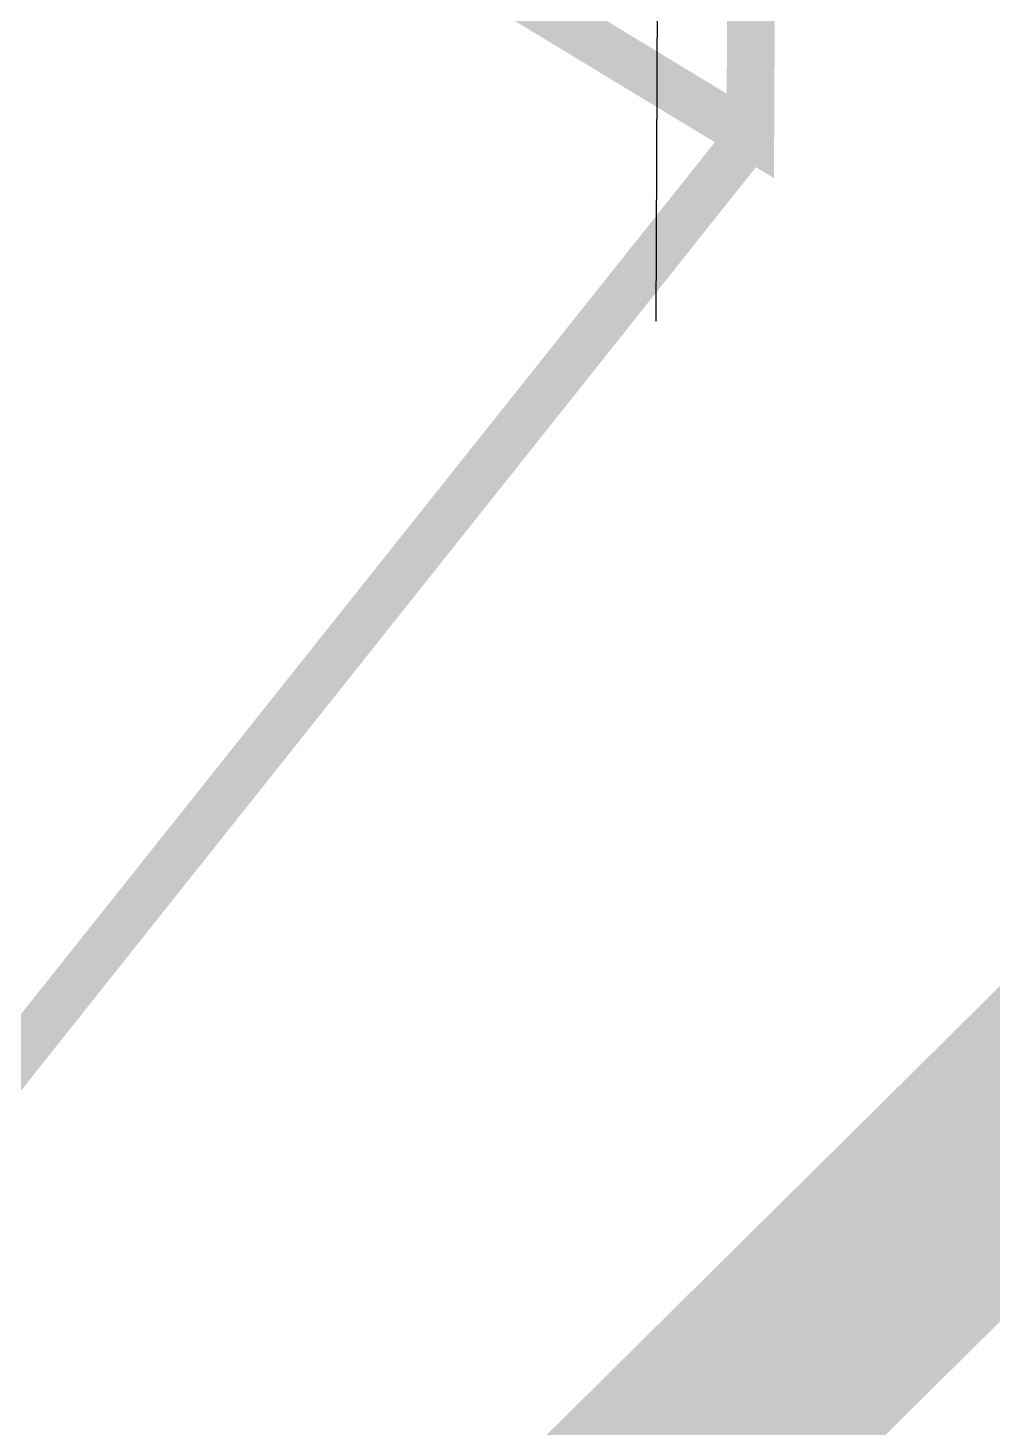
# Model space of a CAD drawing. Header units: metres. Extents: x 318080 to 326887, y 1838772 to 1852662.
# Drawn here: x 323175.16 to 323187.41, y 1839277.19 to 1839294.96 of the extents above; entities that cross this region are included whole.
import ezdxf

# ---------------------------------------------------------------- set-up
doc = ezdxf.new("R2010")
doc.units = ezdxf.units.M
doc.header["$MEASUREMENT"] = 0
for name, color, linetype in [('HAZARDS LINE', 1, 'Continuous'), ('NDZ-200M FROM CRZ', 30, 'Continuous'), ('SURVEY PLOT BOUNDARY', 35, 'Continuous')]:
    doc.layers.add(name, color=color, linetype=linetype)

# ---------------------------------------------------------------- blocks, each defined once
blk = doc.blocks.new('22')
at = {"layer": 'NDZ-200M FROM CRZ'}
h = blk.add_hatch(dxfattribs=at)
h.set_pattern_fill('CROSS', color=256, scale=3.025552, angle=-0.2758)
h.set_pattern_definition([(359.72418, (307091.112, 1837970.982), (19.30452, 19.119544), [9.606128, -28.818383]), (89.72418, (307095.892, 1837966.156), (-19.119544, 19.30452), [9.606128, -28.818383])])
h.paths.add_polyline_path([(323008.106, 1839556.679), (323000.077, 1839564.787), (322980.025, 1839589.09), (322976.05, 1839601.213), (322968.04, 1839613.355), (322968.079, 1839621.423), (322960.089, 1839637.6), (322960.128, 1839645.668), (322964.22, 1839657.752), (322968.312, 1839669.836), (322976.419, 1839677.866), (322980.491, 1839685.915), (322980.51, 1839689.949), (322992.689, 1839706.028), (323008.921, 1839726.122), (323021.081, 1839738.167), (323021.1, 1839742.202), (323029.226, 1839754.266), (323033.279, 1839758.281), (323041.405, 1839770.345), (323053.603, 1839790.459), (323053.622, 1839794.493), (323057.676, 1839798.508), (323057.714, 1839806.577), (323061.748, 1839806.557), (323061.787, 1839814.626), (323061.806, 1839818.66), (323065.898, 1839830.744), (323065.918, 1839834.778), (323065.937, 1839838.813), (323065.976, 1839846.881), (323065.996, 1839850.916), (323066.034, 1839858.985), (323066.054, 1839863.019), (323066.093, 1839871.088), (323062.078, 1839875.141), (323058.103, 1839887.264), (323054.089, 1839891.318), (323014.12, 1839968.165), (323006.131, 1839984.341), (323002.155, 1839996.463), (322986.253, 1840044.953), (322982.22, 1840044.973), (322982.239, 1840049.007), (322970.293, 1840081.34), (322958.309, 1840105.605), (322950.299, 1840117.747), (322950.319, 1840121.781), (322946.285, 1840121.8), (322938.295, 1840137.977), (322934.301, 1840146.065), (322930.286, 1840150.119), (322930.306, 1840154.153), (322926.311, 1840162.241), (322922.277, 1840162.261), (322918.224, 1840158.246), (322914.19, 1840158.265), (322910.156, 1840158.284), (322906.123, 1840158.304), (322902.089, 1840158.323), (322898.055, 1840158.343), (322894.022, 1840158.362), (322889.988, 1840158.382), (322885.954, 1840158.401), (322885.935, 1840154.367), (322885.915, 1840150.332), (322885.896, 1840146.298), (322885.838, 1840134.195), (322889.832, 1840126.107), (322893.808, 1840113.984), (322905.812, 1840093.754), (322913.841, 1840085.647), (322925.806, 1840057.348), (322937.771, 1840029.049), (322953.673, 1839980.559), (322961.663, 1839964.383), (322969.652, 1839948.206), (323013.635, 1839867.306), (323017.63, 1839859.218), (323017.571, 1839847.114), (323017.533, 1839839.046), (323013.441, 1839826.962), (323009.368, 1839818.913), (322997.17, 1839798.799), (322989.025, 1839782.701), (322980.899, 1839770.636), (322972.773, 1839758.572), (322952.488, 1839734.463), (322940.309, 1839718.384), (322936.237, 1839710.335), (322932.164, 1839702.285), (322924.038, 1839690.221), (322919.927, 1839674.103), (322911.801, 1839662.039), (322911.743, 1839649.936), (322911.685, 1839637.833), (322911.646, 1839629.764), (322919.597, 1839605.519), (322923.572, 1839593.396), (322931.543, 1839573.186), (322939.552, 1839561.044), (322959.604, 1839536.741), (322971.627, 1839520.545), (322987.704, 1839508.364), (322999.727, 1839492.168), (323011.79, 1839484.041), (323023.833, 1839471.88), (323027.828, 1839463.792), (323031.822, 1839455.704), (323031.784, 1839447.635), (323035.798, 1839443.581), (323035.759, 1839435.513), (323035.74, 1839431.478), (323035.72, 1839427.444), (323043.749, 1839419.336), (323063.723, 1839378.896), (323067.679, 1839362.739), (323071.694, 1839358.685), (323075.688, 1839350.597), (323083.698, 1839338.455), (323095.721, 1839322.259), (323099.735, 1839318.206), (323103.73, 1839310.117), (323115.773, 1839297.956), (323135.845, 1839277.687), (323139.859, 1839273.633), (323147.907, 1839269.56), (323151.941, 1839269.541), (323155.955, 1839265.487), (323159.989, 1839265.467), (323164.003, 1839261.414), (323168.037, 1839261.394), (323172.07, 1839261.375), (323176.104, 1839261.355), (323180.157, 1839265.37), (323184.191, 1839265.351), (323188.244, 1839269.366), (323192.297, 1839273.381), (323192.317, 1839277.415), (323192.336, 1839281.45), (323196.37, 1839281.43), (323192.375, 1839289.518), (323192.394, 1839293.553), (323188.38, 1839297.607), (323184.385, 1839305.695), (323180.371, 1839309.748), (323176.337, 1839309.768), (323168.289, 1839313.841), (323164.275, 1839317.895), (323152.232, 1839330.056), (323144.223, 1839342.198), (323140.208, 1839346.252), (323136.194, 1839350.306), (323132.18, 1839354.359), (323124.171, 1839366.501), (323116.162, 1839378.643), (323116.181, 1839382.678), (323112.167, 1839386.731), (323108.191, 1839398.854), (323088.217, 1839439.295), (323084.203, 1839443.348), (323084.222, 1839447.383), (323084.261, 1839455.451), (323080.227, 1839455.471), (323080.246, 1839459.505), (323080.285, 1839467.574), (323080.305, 1839471.608), (323076.29, 1839475.662), (323076.31, 1839479.696), (323072.296, 1839483.75), (323072.315, 1839487.785), (323068.32, 1839495.873), (323064.306, 1839499.926), (323060.291, 1839503.98), (323048.268, 1839520.176), (323044.254, 1839524.23), (323040.239, 1839528.283), (323032.191, 1839532.357), (323024.163, 1839540.464), (323020.148, 1839544.518)])
at = {"layer": 'HAZARDS LINE', "lineweight": 18, "const_width": 3.026}
blk.add_lwpolyline([(323143.893, 1839273.614), (323151.96, 1839273.575), (323155.994, 1839273.556), (323168.075, 1839269.463), (323172.109, 1839269.444), (323176.143, 1839269.424), (323180.177, 1839269.405), (323180.196, 1839273.439), (323184.249, 1839277.454), (323188.302, 1839281.469), (323192.336, 1839281.45), (323192.355, 1839285.484), (323196.389, 1839285.465), (323224.645, 1839289.363), (323236.746, 1839289.305)], dxfattribs=at)
at = {"layer": 'SURVEY PLOT BOUNDARY', "lineweight": 18, "const_width": 0.605}
for points in [[(323236.804, 1839301.408), (323192.472, 1839309.69), (323184.346, 1839297.626), (323184.327, 1839293.592), (323164.217, 1839305.792), (323127.835, 1839289.829), (323115.734, 1839289.887), (322979.015, 1839379.303), (322971.006, 1839391.445), (322951.303, 1839488.367), (322935.499, 1839557.029), (322960.128, 1839645.668), (322988.966, 1839770.598), (323021.294, 1839782.545), (323037.701, 1839838.949), (322929.742, 1840037.157), (322901.759, 1840089.739)], [(323240.08, 1839144.048), (323231.916, 1839123.915), (323215.762, 1839119.959), (323203.583, 1839103.88), (323211.572, 1839087.703), (323183.142, 1839047.496), (323106.521, 1839051.899), (323066.048, 1839023.853), (323037.617, 1838983.645), (323013.396, 1838979.727), (322993.266, 1838987.893), (322989.543, 1839052.462), (323078.809, 1839160.963), (323184.327, 1839293.592), (323184.346, 1839297.626), (323192.472, 1839309.69), (323236.804, 1839301.408)]]:
    blk.add_lwpolyline(points, dxfattribs=at)

msp = doc.modelspace()

# ---------------------------------------------------------------- block references
msp.add_blockref('22', (0, 0))

doc.saveas('drawing.dxf')
